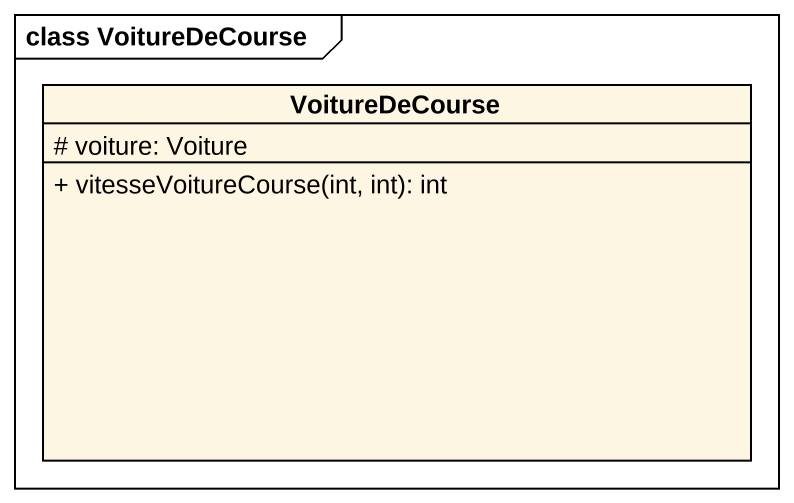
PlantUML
@startuml
mainframe class VoitureDeCourse
hide circle
hide empty members
skinparam classAttributeIconSize 0
class VoitureDeCourse {
  # voiture: Voiture
  + vitesseVoitureCourse(int, int): int
}
@enduml
